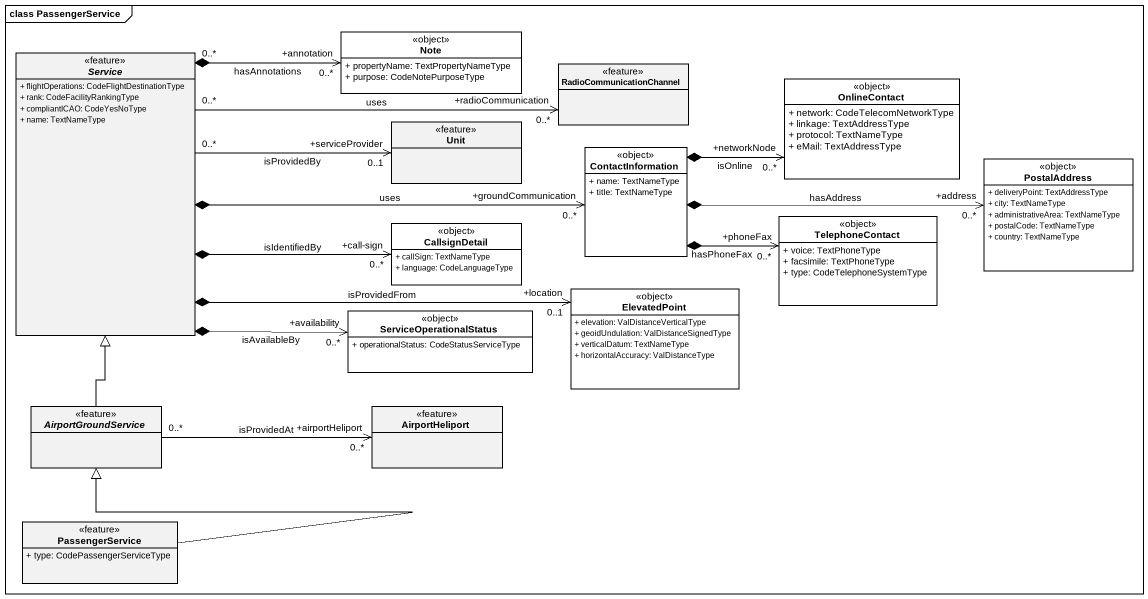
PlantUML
@startuml
mainframe class PassengerService
hide circle
hide empty members
skinparam classAttributeIconSize 0
class "Note" as Note_ <<object>> #FFFFFF {
  + propertyName: TextPropertyNameType
  + purpose: CodeNotePurposeType
}
abstract class Service <<feature>> {
  + flightOperations: CodeFlightDestinationType
  + rank: CodeFacilityRankingType
  + compliantICAO: CodeYesNoType
  + name: TextNameType
}
class RadioCommunicationChannel <<feature>>
class OnlineContact <<object>> #FFFFFF {
  + network: CodeTelecomNetworkType
  + linkage: TextAddressType
  + protocol: TextNameType
  + eMail: TextAddressType
}
class Unit <<feature>>
class ContactInformation <<object>> #FFFFFF {
  + name: TextNameType
  + title: TextNameType
}
class PostalAddress <<object>> #FFFFFF {
  + deliveryPoint: TextAddressType
  + city: TextNameType
  + administrativeArea: TextNameType
  + postalCode: TextNameType
  + country: TextNameType
}
class CallsignDetail <<object>> #FFFFFF {
  + callSign: TextNameType
  + language: CodeLanguageType
}
class TelephoneContact <<object>> #FFFFFF {
  + voice: TextPhoneType
  + facsimile: TextPhoneType
  + type: CodeTelephoneSystemType
}
class ServiceOperationalStatus <<object>> #FFFFFF {
  + operationalStatus: CodeStatusServiceType
}
class ElevatedPoint <<object>> #FFFFFF {
  + elevation: ValDistanceVerticalType
  + geoidUndulation: ValDistanceSignedType
  + verticalDatum: TextNameType
  + horizontalAccuracy: ValDistanceType
}
abstract class AirportGroundService <<feature>>
class AirportHeliport <<feature>>
class PassengerService <<feature>> {
  + type: CodePassengerServiceType
}
Service "0..*" *-right-> "+annotation\n0..*" Note_ : hasAnnotations
Service "0..*" -right-> "+radioCommunication\n0..*" RadioCommunicationChannel : uses
Service "0..*" -right-> "+serviceProvider\n0..1" Unit : isProvidedBy
Service *-right-> "+groundCommunication\n0..*" ContactInformation : uses
Service *-right-> "+call-sign\n0..*" CallsignDetail : isIdentifiedBy
Service *-right-> "+availability\n0..*" ServiceOperationalStatus : isAvailableBy
Service *-right-> "+location\n0..1" ElevatedPoint : isProvidedFrom
ContactInformation *-right-> "+networkNode\n0..*" OnlineContact : isOnline
ContactInformation *-right-> "+address\n0..*" PostalAddress : hasAddress
ContactInformation *-right-> "+phoneFax\n0..*" TelephoneContact : hasPhoneFax
AirportGroundService -up-|> Service
AirportGroundService "0..*" -right-> "+airportHeliport\n0..*" AirportHeliport : isProvidedAt
PassengerService -up-|> AirportGroundService
@enduml
